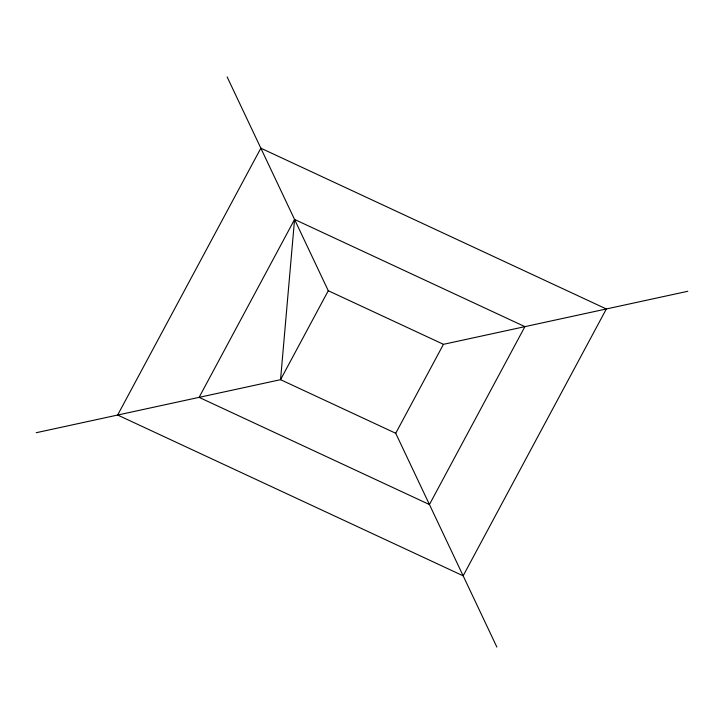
<?xml version="1.0" encoding="UTF-8"?>
<svg xmlns="http://www.w3.org/2000/svg" width="724" height="724" viewBox="0 0 724 724"><rect width="100%" height="100%" fill="white"/><g stroke="black" fill="none" stroke-linecap="round" stroke-linejoin="round"><path stroke-width="1.09" d="M294.568 219.453L199.1 397.358L429.432 504.547L524.9 326.642L294.568 219.453L280.55 379.675L395.72 433.269L496.872 647.084M227.128 76.916L328.28 290.731L280.55 379.675L36.2 432.717M395.72 433.269L443.45 344.325L687.8 291.283M328.28 290.731L443.45 344.325M260.848 148.185L117.65 415.033L463.152 575.815L606.35 308.967L260.848 148.185"/></g></svg>
